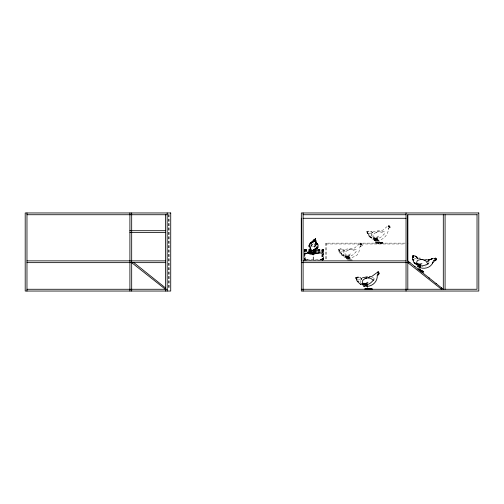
<?xml version="1.0" encoding="UTF-8"?>
<svg xmlns="http://www.w3.org/2000/svg" width="504" height="504" viewBox="0 0 504 504"><rect width="100%" height="100%" fill="white"/><g stroke="black" fill="none" stroke-linecap="round" stroke-linejoin="round"><path stroke-width="0.38" stroke-dasharray="2.52 1.89" d="M389.731 226.214L390.31 227.184L388.445 226.485L386.933 226.706L382.807 230.152L374.541 231.323L369.174 233.881C369.923 236.893 372.261 239.891 375.423 240.547C383.386 241.334 388.767 233.9 388.433 228.11C387.639 231.317 391.306 226.29 388.779 227.966C392.131 227.877 389.932 226.869 389.617 226.945M307.276 252.485C308.826 251.124 310.212 251.244 309.683 253.292C312.152 251.408 309.45 247.388 309.519 244.812L312.127 241.674L310.212 244.012C310.47 242.311 316.014 238.984 312.827 242.096L313.69 241.485L314.786 241.511L316.008 242.141L316.751 243.419L316.228 241.246L316.273 242.733C316.833 239.104 315.284 237.932 315.737 239.444C315.958 236.716 313.734 241.958 311.812 242.846L311.359 244.094L311.68 246.424L314.666 247.042L315.951 245.051L316.071 243.728C315.718 242.078 314.483 240.055 312.757 241.605M310.231 252.277C311.157 253.588 313.394 253.682 310.779 252.617C309.878 249.984 311 252 309.796 251.735L309.613 252.277L307.327 252.51L309.04 252.258M314.263 252.655L311.97 252.888L314.414 251.899C315 257.254 308.328 252.737 312.386 250.356C315.082 249.637 313.564 253.638 314.836 252.151M375.946 242.418L375.071 243.073C376.778 243.608 377.565 241.504 375.978 242.537C377.124 244.364 381.219 241.674 378.643 242.537L380.425 243.13L376.979 242.141L375.524 239.715L374.718 239.936L376.009 242.487M316.14 249.159L316.065 248.176L315.088 248.05L314.011 248.995L314.452 249.864L315.674 249.637L316.651 248.692L314.912 249.877L312.845 250.085L310.225 248.541L309.538 252.284L309.777 251.521M382.719 242.953L379.096 242.808L379.682 242.537M316.751 242.72L316.594 242.386L317.772 246.532L316.959 248.516L316.134 249.222M360.385 244.106L360.417 243.508L360.259 244.106M310.275 251.622L310.231 252.428L310.275 251.622L312.373 253.55L311.308 252.611M315.951 252.989L317.016 253.928C312.575 249.619 315.617 254.293 316.966 253.928L315.416 253.002M316.159 244.194L316.178 243.646L315.58 245.757M315.441 240.843C314.874 239.936 314.962 243.319 315.441 240.843L315.057 241.788L315.094 240.748M314.855 240.893L314.861 239.986M360.933 244.27L361.311 243.816L362.08 245.026L360.064 244.327L358.703 244.547L354.577 247.999L346.317 249.165L340.943 251.723C341.693 254.734 344.037 257.739 347.199 258.388L352.157 257.582L356.952 255.137L358.728 252.674L360.209 245.958L362.54 245.618L361.853 244.875L359.938 244.327L360.02 243.892M388.244 226.044L388.162 226.485L389.201 226.762M360.801 245.713L360.883 244.528M389.025 227.865L389.107 226.687M316.166 244.131L315.17 241.479L313.847 241.051L314.194 240.238L313.929 240.767L315.353 241.057L316.808 242.67M315.554 238.814L315.781 239.287L315.788 238.468L315.542 240.263L315.724 239.545L315.359 239.86M316.027 242.941L316.613 243.829L316.027 242.941L316.399 242.153L317.696 243.526L318.112 245.284L317.545 243.356L317.98 244.396M310.017 254.451C307.037 253.373 310.061 248.025 311.856 251.313C313.582 254.684 307.9 255.767 308.889 251.855M309.803 251.849C312.518 261.261 314.899 245.032 310.036 251.817M312.033 254.299L311.283 253.014L311.283 251.912M311.951 252.958L311.951 251.855L311.207 250.57M312.738 252.265C312.902 247.785 318.169 251.824 315.158 254.161C312.329 255.736 311.674 249.587 314.735 250.223M315.863 252.819L315.863 251.716M309.746 251.143L309.519 251.943L309.941 252.29M316.008 244.95C317.098 243.646 315.321 238.474 315.038 239.602L314.597 240.238L315.523 239.539L315.825 240.421M315.832 238.934L315.844 238.594M309.601 245.574L309.399 245.404C307.522 245.706 310.571 247.584 308.662 245.946L309.916 243.111L311.226 241.882L312.663 241.378L313.381 242.985L312.184 244.862L310.703 245.927C308.498 247.905 310.861 248.157 309.928 245.555L309.815 244.056L310.395 242.928L309.746 245.139M315.592 239.627L315.529 239.98M315.857 240.383L315.334 240.988L315.038 239.602M315.655 240.03L315.724 238.921L315.378 239.765M311.68 246.424L312.184 244.383L311.995 242.487L314.464 238.984L314.509 240.093M388.817 226.296L389.025 225.672L389.252 226.472M316.065 248.176L315.296 249.398L313.929 249.367M360.946 244.163L360.94 243.621L360.713 243.961M389.17 226.315L389.227 225.987M313.091 240.502L313.601 240.849L312.631 242.569L312.864 244.906M316.644 248.567L316.436 247.962L317.457 245.65L317.432 243.653M361.021 243.829L361.028 244.314M314.301 252.17C316.241 243.363 314.994 257.72 314.2 252.517M361.299 244.289L361.261 243.785M389.535 226.548L389.485 225.943L389.214 226.422M309.746 246.916L309.834 246.456L309.506 247.08M309.947 250.179L310.275 248.472L310.911 249.045M315.258 250.834L315.51 249.512M388.748 226.17C388.729 225.049 388.628 226.731 388.3 225.912M316.38 248.296L316.474 247.836L315.649 248.548L316.865 249.121L318.049 247.451L316.909 248.214M360.832 244.043L360.946 243.659M389.491 226.46L389.485 225.943M360.581 282.889L360.732 280.35M314.987 239.986L315.466 240.994L314.88 241.114L314.754 241.681L315.12 243.092L314.061 245.152M315.851 240.389L315.113 241.41M315.624 238.883L315.466 239.532M315.529 239.4L315.649 238.965M344.862 255.83L345.24 254.797L344.881 252.787L346.544 250.935L347.218 250.79C349.493 248.522 353.581 249.077 356.385 249.789L356.334 251.565L354.577 253.329C352.447 255.837 348.144 257.531 345.038 256.549L344.862 255.83L348.157 255.188L350.57 253.903M373.086 237.982L373.464 236.949L373.105 234.946L374.768 233.087L375.449 232.942C377.716 230.674 381.811 231.235 384.615 231.941L384.558 233.724L382.801 235.488C380.678 237.995 376.375 239.683 373.269 238.701L373.086 237.982L376.381 237.346L378.794 236.055M315.353 240.704C314.66 239.86 315.548 241.536 315.869 240.301M316.002 251.25L315.334 252.794M316.682 250.702L316.058 252.208L311.403 252.214M316.802 242.67L316.852 244.78L316.247 245.921M322.629 252.876L323.102 251.25L304.258 251.25M312.94 252.964L312.19 254.249L311 254.457M388.615 226.264L388.641 225.66M313.86 239.746L314.175 240.15L314.017 239.387M343.142 255.786L343.747 255.994L344.011 255.282L343.659 253.109L344.452 250.249L340.887 248.831L338.449 249.253L339.154 249.713L340.628 253.241L342.512 255.427L343.747 255.994L341.92 255.301L339.696 252.888L338.909 251.244L339.526 250.702L341.989 254.627L343.747 255.767M367.132 231.689L366.673 231.405L369.117 230.989L372.506 232.205L371.889 235.261L372.236 237.441C370.648 239.69 368.581 233.321 367.403 232.363L366.698 232.18L367.378 231.871L368.581 234.921L370.031 236.886L371.977 237.957M389.598 226.46L389.731 226.183M316.279 252.113L311.485 252.265M316.039 248.762L315.951 248.239L314.761 248.321M389.176 225.811L388.893 226.164M314.212 240.206L314.339 239.879M344.201 250.034C343.665 250.06 342.153 254.218 343.772 255.944M315.479 239.494L315.712 239.331M360.725 243.753L360.788 243.986M316.865 249.121L317.041 248.113L315.92 244.301L316.008 244.843M314.666 247.042L314.817 244.931L315.655 243.249L315.466 240.994M309.431 243.823L309.059 244.654M315.926 245.133L314.754 246.922M317.111 246.67L317.325 246.217M316.077 242.966L315.68 243.463L315.945 244.446M310.243 251.25L310.905 252.876L315.441 252.851L315.813 251.257M314.376 239.085L314.792 239.167M309.154 247.029L309.109 245.587L309.412 247.571M380.671 243.13L381.421 243.092L380.942 242.953M380.054 242.953L376.444 242.764L377.042 242.821M311.535 253.909L311.793 253.468M314.666 239.413L314.956 239.324M322.547 260.133L322.881 259.68M309.072 247.073L309.33 246.651M371.738 233.163C372.481 232.394 371.971 232.086 372.424 232.186M314.175 252.668L314.414 251.899M309.519 244.812L310.162 243.835M377.811 242.959L378.674 242.487L378.372 241.888M310.199 247.288L309.733 248.157L309.973 248.781L310.974 249.474L311.705 249.234L310.558 248.743L310.199 247.288L310.54 247.294L311.648 249.272M311.535 242.934L311.875 242.468M314.534 239.463L314.843 239.041M317.52 248.088L318.232 247.634L317.167 248.283L318.333 247.47L318.226 246.506M304.586 253.191L322.963 252.907L322.711 251.994L304.586 253.191L322.963 252.907M371.738 233.169L371.221 235.368L371.996 238.102M348.548 257.418L346.279 258.168L345.089 256.631C346.884 255.27 350.104 257.569 346.909 258.048L346.349 257.903L347.3 257.563L348.755 259.988L350.513 260.228M349.121 257.21L348.169 257.739L349.121 257.21L351.42 259.988L353.184 260.228M375.524 239.715L374.579 240.244M378.611 242.418L376.394 239.891L376.954 239.558C378.227 239.457 374.995 240.666 374.825 239.123L374.825 238.789C376.627 237.346 379.991 239.835 376.501 240.37L374.825 239.123M339.526 250.702L338.474 250.022L338.909 249.53M309.878 253.417L310.243 253.172M309.305 250.904L310.823 250.368M311.699 250.967L312.033 250.633M315.447 253.77L314.735 254.312M310.218 243.155L310.445 242.619M314.912 252.006L314.817 252.775M358.376 280.022L359.68 279.103M314.874 253.543L314.483 253.789L314.131 253.392M323.14 259.68L323.228 249.493M367.132 233.396L368.021 233.043L367.132 233.396L367.926 235.04L370.144 237.453L371.977 238.159L371.404 237.926M312.379 241.435L311.976 241.731L313.009 241.063M310.124 253.172L309.5 253.014M314.748 253.55L314.257 253.443M314.66 249.776L315.542 249.663M309.424 246.658L308.681 245.921L309.399 245.404M312.398 241.511L312.115 241.655C311.9 241.196 309.475 243.067 309.406 244.434L311.875 241.781L311.56 241.958M360.795 243.514L360.587 244.144M360.454 243.552L360.454 244.024M425.628 266.068L426.321 265.721M308.681 245.921L309.784 246.091M375.94 232.502L377.672 231.821L381.314 232.054L384.016 234.051M347.716 250.349L349.448 249.669L353.09 249.896L355.793 251.899M347.867 260.064L349.404 260.228M350.538 260.064L352.076 260.228M347.3 257.563L345.971 257.607L345.101 256.675L346.531 256.341L347.332 256.656M378.044 237.277L375.001 238.203M349.82 255.118L346.771 256.051M366.673 231.405L369.117 231.172L372.506 232.205M338.449 249.253L340.887 249.014L344.276 250.053M374.22 237.252L374.806 236.993M345.996 255.093L346.582 254.841M414.389 258.766L415.926 258.376M338.909 251.244L339.797 250.885L338.474 250.022M317.457 248.674L317.073 248.674M376.23 232.457L376.816 232.243M374.315 239.028L375.266 238.934M346.091 256.87L347.036 256.775M311.132 250.702L311.377 252.189L310.924 250.702M375.316 242.846L376.444 242.575M377.981 242.846L379.109 242.575M378.031 237.875L375.782 238.461M349.808 255.723L347.552 256.303M378.031 243.073L378.756 243.092L376.677 242.141M376.771 239.57L374.504 240.32L373.313 238.789C377.616 236.93 377.149 241.964 373.313 239.123L374.756 238.493L375.562 238.808M350.06 257.418L348.157 257.827L346.601 256.631C348.415 255.194 351.748 257.689 348.27 258.212L346.601 256.971M311.97 252.888L313.677 252.636M314.464 238.984C312.304 240.024 310.735 242.991 311.522 245.328L311.39 244.887M308.524 252.302L309.519 252.082M313.16 252.68L314.156 252.46M378.284 239.57L376.394 239.891M307.629 259.68L305.443 260.133L305.43 258.394L304.265 258.394M311 250.375L312.19 250.583M312.411 250.425L313.601 250.633L314.187 251.401M307.471 252.183L308.505 252.025M312.108 252.561L313.142 252.409M376.003 238.795L376.853 238.808M347.779 256.637L348.661 256.662M374.831 238.644L373.653 238.688M346.607 256.492L345.423 256.536M421.886 266.572L423.076 266.471M313.034 240.887L313.601 240.849M304.662 253.739L322.031 252.573L322.283 253.506L304.668 253.777M388.168 226.624L388.622 226.668M359.944 244.465L360.398 244.509M378.277 242.953L378.605 242.884L377.742 242.708M380.999 242.985L380.413 242.708M405.172 243.13L325.823 243.13L325.823 260.108M325.823 243.98L405.172 243.98M304.265 249.493L323.782 249.493L323.782 259.604L304.265 259.604M304.265 249.568L323.782 249.568M304.258 250.016L323.102 250.016M304.258 250.097L323.102 250.097M304.265 250.627L323.782 250.627M304.265 250.702L323.782 250.702L323.228 252.29M323.14 250.816L323.751 250.816M304.258 251.175L323.102 251.175M322.459 251.37L323.07 251.37M308.832 252.409L312.99 252.416L312.524 250.916M311.226 252.466L314.408 252.466L313.935 253.966L312.411 254.507M304.126 253.506L322.283 253.506M323.782 258.394L322.176 258.394L322.182 260.133L319.977 259.68M304.233 258.47L305.342 258.47M322.264 258.47L323.782 258.47M304.258 259.094L304.75 259.094M323.102 259.094L321.495 259.094L321.495 260.335M304.233 259.529L305.342 259.529M322.264 259.529L323.782 259.529M304.466 260.133L323.14 260.133M373.773 238.316L374.264 238.342M345.542 256.164L346.04 256.19M313.223 246.393L314.389 246.922M371.807 277.578L373.42 277.805M426.812 260.946L429.219 262.263M368.241 234.977L369.627 235.211M340.017 252.819L341.403 253.052M427.165 261.236L429.251 262.099M314.326 254.381L313.538 254.104M381.308 242.708L383.147 243.092L379.651 242.141L377.345 239.551M378.643 242.708L380.476 243.092L380.066 242.985M361.406 244.774L360.977 244.61M316.966 243.079L317.791 245.694L317.299 243.419L317.457 244.087L316.525 242.298M378.876 242.764L379.928 242.959M376.211 242.764L377.257 242.959M314.332 239.69L314.647 239.753M314.339 252.554L314.811 252.542L314.282 252.447M382.889 242.846L382.234 242.556M380.224 242.846L379.562 242.556M379.348 242.141L381.421 243.092L379.865 242.708M382.731 242.985L383.147 243.092M377.2 242.708L378.706 243.092L378.334 242.985M316.644 247.521L318.03 247.899M367.756 232.861L366.698 232.18M314.88 241.114L315.302 241.359M314.912 252.617L315.825 253.235M310.269 252.233L311.182 252.857M380.898 242.556L381.188 242.771M378.233 242.556L378.523 242.771M304.466 259.68L304.385 249.493M315.113 250.431L315.447 250.765M346.349 258.086L347.716 260.266M375.524 239.904L376.286 240.836M348.169 257.739L350.387 260.266M347.3 257.746L348.062 258.684M349.121 257.399L350.129 258.684M377.345 239.362L378.353 240.836M377.269 239.343L378.29 240.899M349.045 257.191L350.066 258.747M375.449 239.696L376.223 240.899M347.224 257.538L347.993 258.747M304.725 259.68L305.059 260.133L305.059 259.68M313.211 253.77L312.795 252.819M350.148 259.73L350.45 260.335M312.197 241.762L311.604 243.69L311.818 245.001M315.8 243.281L316.046 243.873M309.872 252.964L310.036 253.481M317.955 244.459L318.27 246.714M316.462 248.1L316.525 248.459M305.348 259.68L305.329 249.493M326.674 243.13L326.674 260.108M323.14 249.493L323.102 260.253M322.629 259.176L322.629 260.253M322.547 250.016L322.547 260.253M322.459 250.016L322.459 260.335M322.283 249.493L322.239 260.253M322.031 259.68L322.1 260.133M321.584 250.016L321.584 260.335M320.563 259.68L320.563 260.133M316.682 249.568L316.682 250.627M316.594 249.568L316.594 250.627M315.92 250.097L316.002 251.175M313.803 249.493L313.803 250.702M313.803 252.214L313.803 260.02M313.123 250.016L313.123 251.25M313.123 252.8L313.123 260.335M311.012 249.568L311.012 250.627M310.924 249.568L310.924 250.627M310.243 250.097L310.243 251.175M307.043 259.68L307.043 260.133M305.575 259.68L305.519 260.133M304.933 259.68L304.933 260.133M304.693 258.47L304.75 260.335M304.649 250.016L304.668 260.335M304.466 249.493L304.555 260.133M304.296 258.47L304.296 259.529M169.13 214.521L169.193 289.479M168.84 214.521L168.84 289.479M168.771 214.521L168.771 289.479M314.414 253.046L314.458 253.487L314.414 253.046M361.475 245.637C360.391 248.453 358.987 245.549 361.494 245.587M310.105 252.731L309.935 253.128L310.105 252.731M308.19 252.044L307.56 252.271L308.19 252.044M312.833 252.422L312.197 252.655L312.833 252.422M316.84 253.619L316.323 253.147L316.84 253.619M312.197 253.235L311.68 252.769L312.197 253.235M312.322 253.55L311.957 253.292L312.322 253.55M323.373 259.529L323.373 258.47L323.31 259.529M322.976 259.529L322.976 258.47L322.913 259.529"/><path stroke-width="0.76" d="M377.238 275.064C377.855 281.087 372.985 286.165 367.032 286.36M378.227 274.006L378.315 272.828L377.364 272.626M378.372 272.456L378.428 272.128M434.927 260.108L435.424 259.062L435.355 259.371M377.773 272.147L377.95 271.99M378.699 272.601L378.693 272.084L378.769 272.406M435.991 258.829L436.048 258.508L436.004 258.829M373.974 278.618L373.766 279.865L372.009 281.629C369.879 284.136 365.576 285.825 362.471 284.842L362.307 281.087L363.296 279.859L365.602 278.189L369.413 277.54M421.476 271.316L420.197 270.503M428.69 263.088L428.45 263.838L426.056 264.757C423.152 266.137 418.61 266.459 416.077 264.411L417.205 260.788L418.604 260.02L421.489 259.396L425.313 260.184M377.817 272.406L377.849 271.801M420.664 270.535L420.563 269.829L419.719 269.905C420.601 271.543 421.06 268.991 419.782 269.961L420.664 270.535L420.141 270.339M356.586 278.013L355.906 278.321L356.958 279.002L356.341 279.537L357.349 281.44L360.568 284.382L361.179 284.3L361.444 283.582M378.378 271.952L378.094 272.305M361.633 278.328C361.192 278.214 361.733 278.51 360.946 279.304M378.491 272.507L378.693 272.084M433.138 261.904L432.281 263.586L433.131 261.904C431.361 267.315 425.225 269.375 420.109 267.712M435.242 258.325L435.368 257.954L435.141 258.514M435.576 258.609L435.676 258.451M435.878 258.999L436.054 258.577L435.714 258.836M412.543 257.494L413.551 257.525L412.543 257.494L412.593 259.239L413.847 262.319L414.679 263.472L415.258 263.598L415.718 262.975M433.667 260.738C438.814 258.3 431.947 263.403 434.246 260.215M414.786 266.452L415.063 266.673M421.88 272.128L422.157 272.349M428.98 277.805L429.257 278.025M436.073 283.481L436.351 283.702M365.602 285.85L366.547 285.51M419.561 266.786L419.593 266.446L418.673 266.49M367.996 282.196L365.583 283.487L362.294 284.124M366.906 277.969L365.148 278.643M416.846 258.861L417.778 258.287M415.416 256.082L412.946 255.572L413.475 256.284L412.782 256.372L413.589 257.437L412.814 257.714L413.708 257.645M413.305 257.204L412.65 256.259L413.236 255.963M425.628 259.503L428.35 260.089L433.39 258.313M431.5 259.106L432.734 258.508L430.693 259.421M415.271 263.592L415.561 263.554M366.194 286.014L365.249 286.02M367.252 283.418L364.203 284.344M363.428 283.393L364.008 283.135M356.341 279.537L357.229 279.185M365.639 288.962L366.219 288.905L365.413 288.905L365.299 288.357L366.219 288.679M366.893 285.894C368.456 285.522 366.049 284.206 365.249 284.539M364.518 288.987L365.646 288.716M366.402 288.849L368.311 288.716M367.233 284.017L364.984 284.603M417.57 258.716L418.005 258.325M356.341 277.83L355.881 277.553L358.319 277.131M362.382 277.849L367.328 276.728M417.659 266.616L417.356 266.805L418.232 266.855M421.93 263.712L419.246 264.071L416.121 263.63M422.768 259.648L420.865 259.636M365.211 284.936L366.061 284.955M364.033 284.785L362.855 284.829M376.816 272.721L372.009 276.293L369.237 276.715M417.394 263.315L417.992 263.258M419.983 267.101L420.519 267.076L420.185 266.036M420.871 264.644L417.772 264.48M368.109 278L370.522 278.195L373.218 280.199M364.335 286.052L363.781 286.385L364.335 286.348M367.246 289.031L367.907 289.233L366.95 288.849M357.197 277.326L358.319 277.313M377.37 272.765L377.83 272.809M26.977 214.729L167.177 214.729M303.106 214.729L406.035 214.729M477.238 214.729L407.673 214.729L407.673 260.87L443.306 289.271L443.306 214.729M301.329 218.282L301.329 260.87M303.106 218.282L406.035 218.282M129.906 230.706L165.4 230.706M129.906 232.476L165.4 232.476M407.673 243.13L407.673 243.98M26.977 260.87L165.4 260.87M303.106 260.87L406.035 260.87M26.977 262.647L165.4 262.647M301.329 262.647L410.029 262.647M368.89 288.679L367.964 288.357L368.084 288.905L368.733 288.962M26.977 289.271L167.177 289.271M301.329 289.271L477.023 289.271L477.023 214.729M414.956 263.321L415.579 263.857M368.311 288.905L368.89 288.905M418.988 269.955L420.115 270.094M361.141 284.294L360.562 284.01M420.632 265.192L418.377 264.972M362.974 284.464L363.466 284.483M434.681 260.159L435.702 260.291M418.881 258.155L420.286 258.275M357.443 281.119L358.835 281.352M370.509 288.849L372.349 289.233M367.844 288.849L368.531 288.968M368.084 288.905L369.13 289.107M365.413 288.905L366.465 289.107M418.572 265.451L419.378 265.778M369.615 288.849L370.623 289.233L369.067 288.849M415.617 263.888L414.156 262.565M417.476 264.846L416.399 264.499M355.906 278.321L356.605 278.504M423.845 260.077L425.993 261.097L427.795 263.932M363.743 286.02L364.077 286.127M419.782 270.043L420.216 270.175M418.723 266.874L419.089 266.994M421.344 271.013L422.377 271.656L422.037 270.913L422.327 271.36L421.426 270.799M434.511 258.621L434.927 258.829M434.908 258.659L436.363 259.951L435.847 259.491M418.616 269.306L418.78 269.791L418.654 269.344L417.873 269.344M416.644 264.197L417.091 264.392M355.881 277.553L356.284 277.729M359.831 277.483L360.94 278.151M412.896 259.276L414.061 259.951M419.681 270.383L419.908 270.698L419.523 270.333M419.838 270.194L420.62 270.654M422.106 270.988L423.713 272.028M422.201 271.064L423.719 272.034M379.512 273.326L378.29 272.784M419.933 270.264L421.81 271.549L421.47 271.177M421.218 270.629L421.816 271.183M415.321 256.227L416.581 257.084M412.65 256.259L413.28 256.712M420.651 270.383L421.766 271.158M407.812 262.647L441.529 289.271L441.529 287.847M131.683 262.647L165.4 289.271M133.9 262.647L165.4 287.847M412.946 255.572L413.362 256.063M416.682 256.946L417.488 257.966M416.619 256.895L417.003 257.292M367.813 288.559L367.58 288.03M413.141 259.9L413.589 260.423M435.639 259.365L435.412 259.006M366.471 285.484L367.492 287.041M436.294 259.27L436.433 259.648M361.494 278.888L361.74 279.506M419.593 266.446L419.971 268.254M418.761 267.989L418.95 268.966M419.693 269.199L419.832 269.93L419.775 269.268M445.082 214.729L445.082 289.271M407.812 214.729L407.812 289.271M406.035 212.959L406.035 291.041M303.106 212.959L303.106 291.041M167.177 212.959L167.177 291.041M165.4 214.729L165.4 291.041M131.683 212.959L131.683 291.041M129.906 212.959L129.906 291.041M26.977 212.959L26.977 291.041M378.907 273.937C377.761 276.809 376.564 273.716 378.907 273.937M419.876 270.377L419.712 270.087L419.876 270.377M421.785 270.862L421.621 270.579L421.785 270.862M429.635 259.862L428.35 260.089L429.635 259.862M170.724 212.959L25.2 212.959L25.2 291.041L170.724 291.041L170.724 212.959M478.8 212.959L301.329 212.959L301.329 291.041L478.8 291.041L478.8 212.959M372.091 288.987L371.435 288.697L372.091 288.987M423.574 271.719L423.083 271.228L423.574 271.719M370.39 288.912L370.106 288.697L370.39 288.912M367.725 288.912L367.435 288.697L367.725 288.912"/></g></svg>
